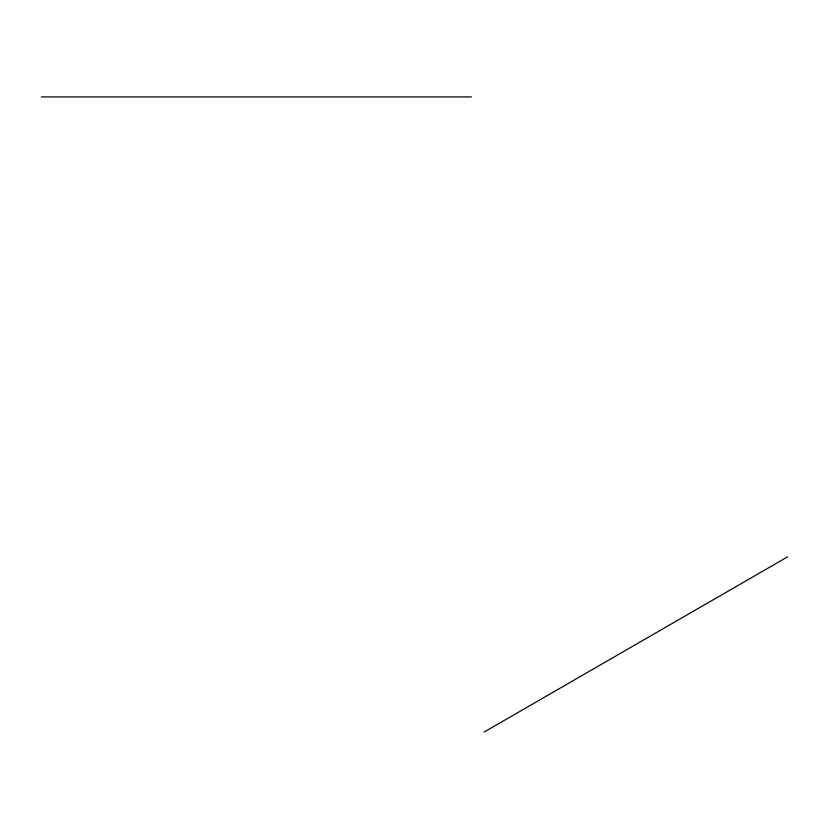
<?xml version="1.0" encoding="UTF-8"?>
<svg xmlns="http://www.w3.org/2000/svg" width="829" height="829" viewBox="0 0 829 829"><rect width="100%" height="100%" fill="white"/><g stroke="black" fill="none" stroke-linecap="round" stroke-linejoin="round"><path stroke-width="1.24" d="M484.053 732.09L787.55 556.87M41.45 96.91L471.411 96.91"/></g></svg>
